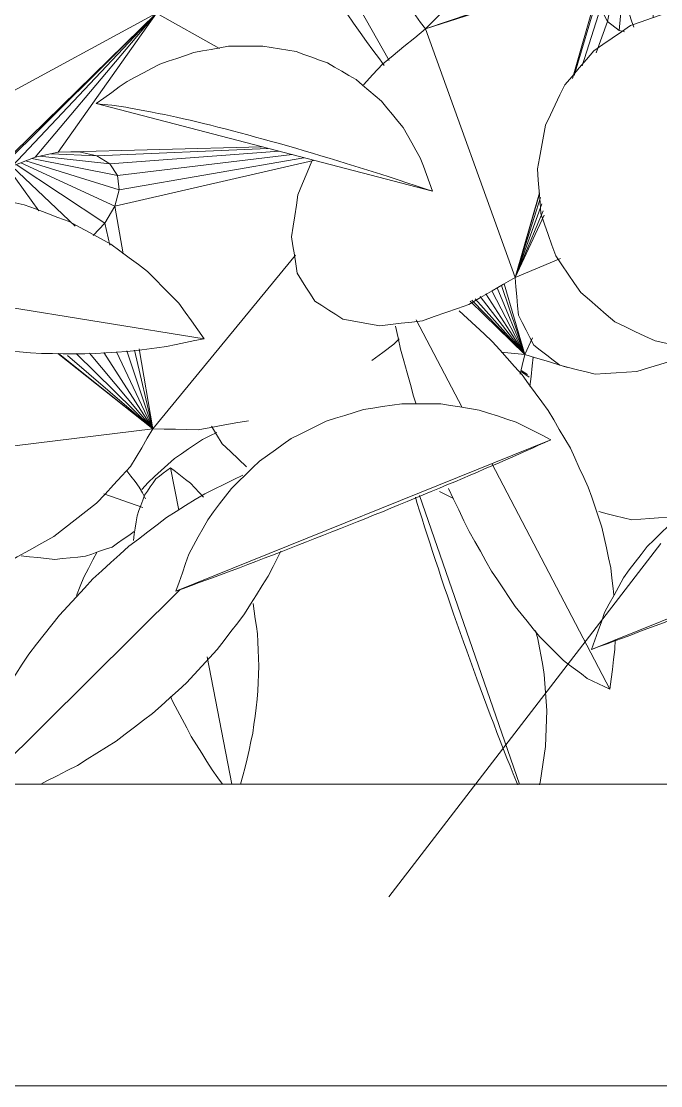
# Model space of a CAD drawing. Header units: metres. Extents: x -18.34 to -13.25, y -25.49 to -16.26.
# Drawn here: x -17.3098 to -17.2401, y -21.4012 to -21.2853 of the extents above; entities that cross this region are included whole.
import ezdxf

# ---------------------------------------------------------------- set-up
doc = ezdxf.new("R2010")
doc.units = ezdxf.units.M
for name, color, linetype, lineweight in [('Importações nas famílias', 7, 'Continuous', 5), ('Quadro estrutural', 7, 'Continuous', 5), ('Telhados', 7, 'Continuous', 5), ('Vegetação', 7, 'Continuous', 5)]:
    doc.layers.add(name, color=color, linetype=linetype, lineweight=lineweight)

# ---------------------------------------------------------------- blocks, each defined once
blk = doc.blocks.new('Planta_pergolado_12200 - plantas pergolado_skp_Component_12-V2897-Pavimento 02 - Executivo')
at = {"layer": 'Importações nas famílias', "color": 9}
for p, q in [((0.2874, -0.24049), (0.2865, -0.23585)), ((0.29316, -0.2703), (0.29048, -0.25643)), ((0.2865, -0.26076), (0.28676, -0.26136))]:
    blk.add_line(p, q, dxfattribs=at)
at = {"layer": 'Importações nas famílias', "color": 9, "flags": 128}
for points in [[(0.2865, -0.23585), (0.2861, -0.23615), (0.2857, -0.23646), (0.2853, -0.23676), (0.2849, -0.23707)], [(0.28866, -0.23755), (0.28812, -0.23712), (0.28758, -0.2367), (0.28704, -0.23627), (0.2865, -0.23585)], [(0.2849, -0.23707), (0.28459, -0.23751), (0.28428, -0.23795), (0.28397, -0.23839), (0.28367, -0.23883)], [(0.2901, -0.23907), (0.28962, -0.23856), (0.28914, -0.23805), (0.28866, -0.23755)], [(0.28367, -0.23883), (0.28346, -0.23939), (0.28325, -0.23995), (0.28305, -0.24052), (0.28284, -0.24108)], [(0.28284, -0.24108), (0.28274, -0.24175), (0.28264, -0.24242), (0.28254, -0.2431), (0.28244, -0.24377)], [(0.29597, -0.25396), (0.29585, -0.25313), (0.29573, -0.2523), (0.29562, -0.25146), (0.2955, -0.25063)], [(0.29612, -0.25745), (0.29608, -0.25658), (0.29604, -0.25571), (0.29601, -0.25483), (0.29597, -0.25396)], [(0.29594, -0.26106), (0.29599, -0.26016), (0.29603, -0.25926), (0.29607, -0.25836), (0.29612, -0.25745)], [(0.28676, -0.26136), (0.28726, -0.26231), (0.28776, -0.26325), (0.28826, -0.26419), (0.28875, -0.26513)], [(0.29545, -0.26475), (0.29557, -0.26383), (0.2957, -0.26291), (0.29582, -0.26199), (0.29594, -0.26106)], [(0.28875, -0.26513), (0.28932, -0.26604), (0.28989, -0.26695), (0.29046, -0.26786), (0.29103, -0.26877)], [(0.29464, -0.26848), (0.29485, -0.26755), (0.29505, -0.26662), (0.29525, -0.26568), (0.29545, -0.26475)], [(0.29103, -0.26877), (0.29165, -0.26963), (0.29214, -0.2703)], [(0.2941, -0.2703), (0.29437, -0.26941), (0.29464, -0.26848)]]:
    blk.add_lwpolyline(points, dxfattribs=at)
blk = doc.blocks.new('Planta_pergolado_12200 - plantas pergolado_skp_Component_12-V559-Pavimento 02 - Executivo')
at = {"layer": 'Importações nas famílias', "color": 9, "flags": 128}
blk.add_lwpolyline([(0.3158, 0.23843), (0.31675, 0.23891), (0.31734, 0.23922)], dxfattribs=at)
blk = doc.blocks.new('Planta_pergolado_12200 - plantas pergolado_skp_Component_17-V1952-Pavimento 02 - Executivo')
at = {"layer": 'Importações nas famílias', "color": 9}
for p, q in [((0.3251, 0.22354), (0.31915, 0.2177)), ((0.3251, 0.22354), (0.31933, 0.21762)), ((0.3251, 0.22354), (0.31968, 0.21745)), ((0.3251, 0.22354), (0.32021, 0.21721)), ((0.3251, 0.22354), (0.32084, 0.21691)), ((0.3251, 0.22354), (0.32151, 0.2166)), ((0.3251, 0.22354), (0.32209, 0.21627)), ((0.3251, 0.22354), (0.32251, 0.22326)), ((0.3251, 0.22354), (0.32255, 0.216)), ((0.32285, 0.21583), (0.3251, 0.22354)), ((0.3251, 0.22354), (0.32592, 0.2217)), ((0.28548, 0.18554), (0.28171, 0.18372)), ((0.28157, 0.18363), (0.28555, 0.18545)), ((0.29742, 0.17328), (0.28051, 0.18302)), ((0.31219, 0.16832), (0.31264, 0.16451)), ((0.31161, 0.1671), (0.31264, 0.16451)), ((0.31162, 0.16711), (0.31264, 0.16451)), ((0.31169, 0.16717), (0.31264, 0.16451)), ((0.31178, 0.16741), (0.31264, 0.16451)), ((0.31196, 0.16772), (0.31264, 0.16451)), ((0.31264, 0.16451), (0.31625, 0.16778)), ((0.31264, 0.16451), (0.31083, 0.16555)), ((0.30471, 0.15721), (0.30583, 0.15768))]:
    blk.add_line(p, q, dxfattribs=at)
at = {"layer": 'Importações nas famílias', "color": 9, "flags": 128}
for points in [[(0.29477, 0.23577), (0.29389, 0.23493), (0.29301, 0.23409), (0.29213, 0.23325)], [(0.29213, 0.23325), (0.29149, 0.23222), (0.29095, 0.23133)], [(0.3251, 0.22354), (0.32482, 0.22472), (0.32459, 0.22568)], [(0.32976, 0.22493), (0.32859, 0.22458), (0.32743, 0.22423), (0.32627, 0.22389), (0.3251, 0.22354)], [(0.28034, 0.18297), (0.27993, 0.18196), (0.27946, 0.18084), (0.279, 0.17971), (0.27853, 0.17859)], [(0.27853, 0.17859), (0.27838, 0.17738), (0.27822, 0.17618), (0.27806, 0.17497), (0.27791, 0.17376)], [(0.27791, 0.17376), (0.27806, 0.17256), (0.27822, 0.17135), (0.27838, 0.17015), (0.27854, 0.16894)], [(0.27854, 0.16894), (0.27901, 0.16782), (0.27947, 0.16669), (0.27994, 0.16557), (0.28041, 0.16445)], [(0.28041, 0.16445), (0.28115, 0.16348), (0.28189, 0.16252), (0.28263, 0.16156), (0.28337, 0.16059)], [(0.30968, 0.16065), (0.31042, 0.16161), (0.31116, 0.16258), (0.3119, 0.16355), (0.31264, 0.16451)], [(0.31264, 0.16451), (0.31352, 0.16345), (0.3144, 0.16238), (0.31528, 0.16131), (0.31617, 0.16024)], [(0.28337, 0.16059), (0.28433, 0.15986), (0.2853, 0.15912), (0.28626, 0.15838), (0.28722, 0.15764)], [(0.30583, 0.15768), (0.30679, 0.15842), (0.30776, 0.15916), (0.30872, 0.1599), (0.30968, 0.16065)], [(0.31617, 0.16024), (0.31732, 0.15948), (0.31847, 0.15871), (0.31963, 0.15794), (0.32078, 0.15718)], [(0.28722, 0.15764), (0.28835, 0.15718), (0.28909, 0.15687)], [(0.32078, 0.15718), (0.32211, 0.15678), (0.32343, 0.15638), (0.32476, 0.15598), (0.32608, 0.15558)], [(0.32608, 0.15558), (0.32747, 0.15558), (0.32885, 0.15559), (0.33024, 0.15559)]]:
    blk.add_lwpolyline(points, dxfattribs=at)
blk = doc.blocks.new('Planta_pergolado_12200 - plantas pergolado_skp_Component_16-V2899-Pavimento 02 - Executivo')
at = {"extrusion": (0, 0, -1), "zscale": -1, "rotation": 180}
for name in ['Planta_pergolado_12200 - plantas pergolado_skp_Component_17-V1952-Pavimento 02 - Executivo', 'Planta_pergolado_12200 - plantas pergolado_skp_Component_12-V559-Pavimento 02 - Executivo']:
    blk.add_blockref(name, (0, 0), dxfattribs=at)
blk.add_blockref('Planta_pergolado_12200 - plantas pergolado_skp_Component_12-V2897-Pavimento 02 - Executivo', (0, 0))
blk = doc.blocks.new('Planta_pergolado_12200 - plantas pergolado_skp_Component_12-V581-Pavimento 02 - Executivo')
at = {"layer": 'Importações nas famílias', "color": 9}
blk.add_line((0.28706, 0.24931), (0.32794, 0.2328), dxfattribs=at)
at = {"layer": 'Importações nas famílias', "color": 9, "flags": 128}
for points in [[(0.2885, 0.24527), (0.28814, 0.24628), (0.28778, 0.24729), (0.28742, 0.2483), (0.28706, 0.24931)], [(0.28706, 0.24931), (0.28791, 0.24899), (0.28876, 0.24868), (0.28961, 0.24837), (0.29046, 0.24806)], [(0.29046, 0.24806), (0.29134, 0.24773), (0.29222, 0.2474), (0.29311, 0.24707), (0.29399, 0.24674)], [(0.29399, 0.24674), (0.2949, 0.24639), (0.2958, 0.24605), (0.29671, 0.2457), (0.29762, 0.24536)], [(0.29054, 0.24151), (0.29003, 0.24245), (0.28952, 0.24339), (0.28901, 0.24433), (0.2885, 0.24527)], [(0.29762, 0.24536), (0.29854, 0.245), (0.29946, 0.24464), (0.30038, 0.24429), (0.3013, 0.24393)], [(0.3013, 0.24393), (0.30223, 0.24357), (0.30315, 0.2432), (0.30408, 0.24284), (0.305, 0.24247)], [(0.305, 0.24247), (0.30592, 0.24211), (0.30684, 0.24174), (0.30776, 0.24137), (0.30867, 0.241)], [(0.29312, 0.2381), (0.29247, 0.23895), (0.29183, 0.2398), (0.29118, 0.24065), (0.29054, 0.24151)], [(0.30867, 0.241), (0.30957, 0.24064), (0.31048, 0.24027), (0.31138, 0.2399), (0.31228, 0.23954)], [(0.31228, 0.23954), (0.31315, 0.23917), (0.31403, 0.23881), (0.3149, 0.23845), (0.31578, 0.23809)], [(0.29618, 0.23514), (0.29541, 0.23588), (0.29465, 0.23662), (0.29388, 0.23736), (0.29312, 0.2381)], [(0.31578, 0.23809), (0.31661, 0.23773), (0.31745, 0.23738), (0.31829, 0.23703), (0.31913, 0.23668)], [(0.31913, 0.23668), (0.31992, 0.23634), (0.32071, 0.23599), (0.3215, 0.23565), (0.3223, 0.23531)], [(0.3223, 0.23531), (0.32303, 0.23499), (0.32377, 0.23467), (0.32451, 0.23434), (0.32525, 0.23402)], [(0.29965, 0.23268), (0.29878, 0.23329), (0.29792, 0.23391), (0.29705, 0.23452), (0.29618, 0.23514)], [(0.32525, 0.23402), (0.32592, 0.23372), (0.3266, 0.23341), (0.32727, 0.23311), (0.32794, 0.2328)], [(0.30346, 0.23079), (0.30251, 0.23126), (0.30156, 0.23174), (0.3006, 0.23221), (0.29965, 0.23268)], [(0.32794, 0.2328), (0.327, 0.23232), (0.32605, 0.23184), (0.3251, 0.23136), (0.32415, 0.23088)], [(0.3075, 0.22951), (0.30649, 0.22983), (0.30548, 0.23015), (0.30447, 0.23047), (0.30346, 0.23079)], [(0.32415, 0.23088), (0.32314, 0.23055), (0.32213, 0.23022), (0.32113, 0.2299), (0.32012, 0.22957)], [(0.32012, 0.22957), (0.31907, 0.2294), (0.31802, 0.22923), (0.31698, 0.22906), (0.31593, 0.22889)], [(0.31169, 0.22888), (0.31064, 0.22903), (0.3096, 0.22919), (0.30855, 0.22935), (0.3075, 0.22951)], [(0.31593, 0.22889), (0.31487, 0.22889), (0.31381, 0.22888), (0.31275, 0.22888), (0.31169, 0.22888)]]:
    blk.add_lwpolyline(points, dxfattribs=at)
blk = doc.blocks.new('Planta_pergolado_12200 - plantas pergolado_skp_Component_12-V582-Pavimento 02 - Executivo')
at = {"layer": 'Importações nas famílias', "color": 9}
blk.add_line((0.2784, 0.1962), (0.31505, 0.20575), dxfattribs=at)
at = {"layer": 'Importações nas famílias', "color": 9, "flags": 128}
for points in [[(0.31128, 0.20449), (0.31222, 0.20481), (0.31316, 0.20512), (0.31411, 0.20543), (0.31505, 0.20575)], [(0.31505, 0.20575), (0.31471, 0.20484), (0.31438, 0.20393), (0.31404, 0.20302), (0.3137, 0.20211)], [(0.3075, 0.20329), (0.30845, 0.20359), (0.30939, 0.20389), (0.31033, 0.20419), (0.31128, 0.20449)], [(0.30377, 0.20214), (0.30471, 0.20242), (0.30564, 0.20271), (0.30657, 0.203), (0.3075, 0.20329)], [(0.30013, 0.20106), (0.30104, 0.20133), (0.30195, 0.2016), (0.30286, 0.20187), (0.30377, 0.20214)], [(0.3137, 0.20211), (0.31323, 0.20128), (0.31277, 0.20046), (0.3123, 0.19964), (0.31183, 0.19882)], [(0.2966, 0.20006), (0.29748, 0.20031), (0.29836, 0.20056), (0.29925, 0.20081), (0.30013, 0.20106)], [(0.29324, 0.19916), (0.29408, 0.19939), (0.29492, 0.19961), (0.29576, 0.19984), (0.2966, 0.20006)], [(0.28715, 0.19768), (0.28789, 0.19785), (0.28862, 0.19802), (0.28935, 0.19819), (0.29008, 0.19836)], [(0.29008, 0.19836), (0.29087, 0.19856), (0.29166, 0.19876), (0.29245, 0.19896), (0.29324, 0.19916)], [(0.31183, 0.19882), (0.31125, 0.1981), (0.31066, 0.19738), (0.31007, 0.19667), (0.30949, 0.19595)], [(0.28213, 0.19668), (0.28272, 0.19679), (0.28331, 0.1969), (0.28391, 0.19701), (0.2845, 0.19712)], [(0.2845, 0.19712), (0.28516, 0.19726), (0.28582, 0.1974), (0.28649, 0.19754), (0.28715, 0.19768)], [(0.2784, 0.1962), (0.27883, 0.19625), (0.27925, 0.19629), (0.27967, 0.19633), (0.2801, 0.19637)], [(0.28175, 0.19379), (0.28091, 0.19439), (0.28008, 0.195), (0.27924, 0.1956), (0.2784, 0.1962)], [(0.2801, 0.19637), (0.28061, 0.19645), (0.28112, 0.19653), (0.28162, 0.1966), (0.28213, 0.19668)], [(0.30949, 0.19595), (0.30879, 0.19536), (0.3081, 0.19477), (0.30741, 0.19418), (0.30671, 0.19358)], [(0.28532, 0.19191), (0.28443, 0.19238), (0.28354, 0.19285), (0.28264, 0.19332), (0.28175, 0.19379)], [(0.30671, 0.19358), (0.30593, 0.19313), (0.30515, 0.19267), (0.30437, 0.19222), (0.30358, 0.19177)], [(0.28904, 0.19063), (0.28811, 0.19095), (0.28718, 0.19127), (0.28625, 0.19159), (0.28532, 0.19191)], [(0.30358, 0.19177), (0.30273, 0.19146), (0.30188, 0.19115), (0.30102, 0.19085), (0.30017, 0.19054)], [(0.29281, 0.18996), (0.29187, 0.19013), (0.29092, 0.1903), (0.28998, 0.19046), (0.28904, 0.19063)], [(0.30017, 0.19054), (0.29926, 0.19039), (0.29836, 0.19024), (0.29745, 0.19008), (0.29655, 0.18993)], [(0.29655, 0.18993), (0.29561, 0.18994), (0.29468, 0.18995), (0.29375, 0.18996), (0.29281, 0.18996)]]:
    blk.add_lwpolyline(points, dxfattribs=at)
blk = doc.blocks.new('Planta_pergolado_12200 - plantas pergolado_skp_Component_12-V583-Pavimento 02 - Executivo')
at = {"layer": 'Importações nas famílias', "color": 9}
blk.add_line((0.33827, 0.17527), (0.33908, 0.18684), dxfattribs=at)
at = {"layer": 'Importações nas famílias', "color": 9, "flags": 128}
for points in [[(0.33627, 0.18578), (0.3365, 0.18648), (0.33673, 0.18717), (0.33696, 0.18786)], [(0.33557, 0.18324), (0.33575, 0.18388), (0.33592, 0.18451), (0.3361, 0.18515), (0.33627, 0.18578)], [(0.3351, 0.18096), (0.33522, 0.18153), (0.33534, 0.1821), (0.33546, 0.18267), (0.33557, 0.18324)], [(0.33486, 0.17896), (0.33492, 0.17946), (0.33498, 0.17996), (0.33504, 0.18046), (0.3351, 0.18096)], [(0.33484, 0.17727), (0.33485, 0.17769), (0.33485, 0.17811), (0.33485, 0.17854), (0.33486, 0.17896)], [(0.33506, 0.1759), (0.33501, 0.17624), (0.33495, 0.17658), (0.3349, 0.17693), (0.33484, 0.17727)], [(0.33551, 0.17487), (0.3354, 0.17512), (0.33529, 0.17538), (0.33518, 0.17564), (0.33506, 0.1759)], [(0.33619, 0.17419), (0.33602, 0.17436), (0.33585, 0.17453), (0.33568, 0.1747), (0.33551, 0.17487)]]:
    blk.add_lwpolyline(points, dxfattribs=at)
blk = doc.blocks.new('Planta_pergolado_12200 - plantas pergolado_skp_Component_17-V790-Pavimento 02 - Executivo')
at = {"layer": 'Importações nas famílias', "color": 9, "flags": 128}
for points in [[(0.58617, 0.06388), (0.58498, 0.06365), (0.58379, 0.06343), (0.58259, 0.06321), (0.5814, 0.06298)], [(0.5814, 0.06298), (0.5803, 0.06246), (0.57921, 0.06193), (0.57811, 0.0614), (0.57702, 0.06088)], [(0.57702, 0.06088), (0.57609, 0.06009), (0.57517, 0.05929), (0.57425, 0.0585), (0.57333, 0.05771)], [(0.57333, 0.05771), (0.57264, 0.05671), (0.57195, 0.0557), (0.57126, 0.0547), (0.57058, 0.0537)], [(0.57058, 0.0537), (0.57017, 0.05255), (0.56977, 0.0514), (0.56936, 0.05025), (0.56896, 0.04911)], [(0.56896, 0.04911), (0.56887, 0.04789), (0.56877, 0.04668), (0.56868, 0.04547), (0.56858, 0.04425)], [(0.56858, 0.04425), (0.56881, 0.04306), (0.56903, 0.04186), (0.56925, 0.04067), (0.56947, 0.03947)], [(0.56947, 0.03947), (0.57, 0.03837), (0.57052, 0.03728), (0.57104, 0.03618), (0.57157, 0.03508)], [(0.57157, 0.03508), (0.57236, 0.03416), (0.57315, 0.03324), (0.57394, 0.03231), (0.57473, 0.03139)], [(0.57473, 0.03139), (0.57573, 0.0307), (0.57673, 0.03002), (0.57773, 0.02933), (0.57873, 0.02864)], [(0.57873, 0.02864), (0.57988, 0.02824), (0.58102, 0.02783), (0.58217, 0.02743), (0.58331, 0.02703)]]:
    blk.add_lwpolyline(points, dxfattribs=at)
blk = doc.blocks.new('Planta_pergolado_12200 - plantas pergolado_skp_Component_16-V2914-Pavimento 02 - Executivo')
at = {"extrusion": (0, 0, -1), "zscale": -1, "rotation": 180}
for name, p in [('Planta_pergolado_12200 - plantas pergolado_skp_Component_17-V790-Pavimento 02 - Executivo', (0.24212, -0.15907)), ('Planta_pergolado_12200 - plantas pergolado_skp_Component_12-V583-Pavimento 02 - Executivo', (0, 0)), ('Planta_pergolado_12200 - plantas pergolado_skp_Component_12-V582-Pavimento 02 - Executivo', (0, 0)), ('Planta_pergolado_12200 - plantas pergolado_skp_Component_12-V581-Pavimento 02 - Executivo', (0, 0))]:
    blk.add_blockref(name, p, dxfattribs=at)
blk = doc.blocks.new('Planta_pergolado_12200 - plantas pergolado_skp_Component_12-V592-Pavimento 02 - Executivo')
at = {"layer": 'Importações nas famílias', "color": 9}
for p, q in [((0.33235, 0.25564), (0.34348, 0.25115)), ((0.34291, 0.25169), (0.34353, 0.25145)), ((0.35398, 0.24691), (0.36448, 0.24267)), ((0.36442, 0.24301), (0.36506, 0.24274))]:
    blk.add_line(p, q, dxfattribs=at)
at = {"layer": 'Importações nas famílias', "color": 9, "flags": 128}
for points in [[(0.33379, 0.25161), (0.33343, 0.25262), (0.33307, 0.25363), (0.33271, 0.25463), (0.33235, 0.25564)], [(0.33235, 0.25564), (0.3332, 0.25533), (0.33405, 0.25502), (0.3349, 0.25471), (0.33575, 0.2544)], [(0.33575, 0.2544), (0.33663, 0.25407), (0.33751, 0.25374), (0.3384, 0.25341), (0.33928, 0.25308)], [(0.33928, 0.25308), (0.34019, 0.25273), (0.34109, 0.25239), (0.342, 0.25204), (0.34291, 0.25169)], [(0.33583, 0.24784), (0.33532, 0.24878), (0.33481, 0.24973), (0.3343, 0.25067), (0.33379, 0.25161)], [(0.33841, 0.24444), (0.33776, 0.24529), (0.33712, 0.24614), (0.33647, 0.24699), (0.33583, 0.24784)], [(0.35412, 0.24728), (0.35486, 0.24697), (0.35577, 0.24661), (0.35667, 0.24624), (0.35757, 0.24587)], [(0.35757, 0.24587), (0.35844, 0.24551), (0.35932, 0.24515), (0.36019, 0.24479), (0.36107, 0.24443)], [(0.34147, 0.24147), (0.3407, 0.24222), (0.33994, 0.24296), (0.33917, 0.2437), (0.33841, 0.24444)], [(0.36107, 0.24443), (0.3619, 0.24407), (0.36274, 0.24372), (0.36358, 0.24337), (0.36442, 0.24301)], [(0.34494, 0.23902), (0.34407, 0.23963), (0.34321, 0.24025), (0.34234, 0.24086), (0.34147, 0.24147)], [(0.34875, 0.23713), (0.3478, 0.2376), (0.34684, 0.23807), (0.34589, 0.23855), (0.34494, 0.23902)], [(0.35279, 0.23585), (0.35178, 0.23617), (0.35077, 0.23649), (0.34976, 0.23681), (0.34875, 0.23713)]]:
    blk.add_lwpolyline(points, dxfattribs=at)
blk = doc.blocks.new('Planta_pergolado_12200 - plantas pergolado_skp_Component_16-V2919-Pavimento 02 - Executivo')
at = {"extrusion": (0, 0, -1), "zscale": -1, "rotation": 180}
blk.add_blockref('Planta_pergolado_12200 - plantas pergolado_skp_Component_12-V592-Pavimento 02 - Executivo', (0, 0), dxfattribs=at)
blk = doc.blocks.new('Planta_pergolado_12200 - plantas pergolado_skp_-V2955-Pavimento 02 - Executivo')
at = {"layer": 'Importações nas famílias', "color": 9}
blk.add_line((0.31026, -0.28257), (0.3399, -0.24409), dxfattribs=at)
for name in ['Planta_pergolado_12200 - plantas pergolado_skp_Component_16-V2899-Pavimento 02 - Executivo', 'Planta_pergolado_12200 - plantas pergolado_skp_Component_16-V2914-Pavimento 02 - Executivo', 'Planta_pergolado_12200 - plantas pergolado_skp_Component_16-V2919-Pavimento 02 - Executivo']:
    blk.add_blockref(name, (0, 0))
blk = doc.blocks.new('Planta_pergolado_12200 - plantas pergolado_skp_Component_12-V3107-Pavimento 02 - Executivo')
at = {"layer": 'Importações nas famílias', "color": 9}
for p, q in [((0.26616, -0.2703), (0.28754, -0.2491)), ((0.26393, -0.26945), (0.26368, -0.2703))]:
    blk.add_line(p, q, dxfattribs=at)
at = {"layer": 'Importações nas famílias', "color": 9, "flags": 128}
for points in [[(0.29436, -0.23667), (0.29333, -0.23718), (0.29229, -0.23768), (0.29126, -0.23818), (0.29022, -0.23868)], [(0.29022, -0.23868), (0.28918, -0.23933), (0.28814, -0.23998), (0.2871, -0.24063), (0.28606, -0.24128)], [(0.28606, -0.24128), (0.28503, -0.24206), (0.28401, -0.24284), (0.28299, -0.24362), (0.28196, -0.2444)], [(0.28196, -0.2444), (0.28098, -0.24529), (0.28, -0.24619), (0.27902, -0.24708), (0.27804, -0.24797)], [(0.29713, -0.24766), (0.29767, -0.2466), (0.29821, -0.24553), (0.29851, -0.24494)], [(0.27804, -0.24797), (0.27713, -0.24896), (0.27621, -0.24995), (0.27529, -0.25093), (0.27438, -0.25192)], [(0.29456, -0.25176), (0.2952, -0.25073), (0.29585, -0.24971), (0.29649, -0.24869), (0.29713, -0.24766)], [(0.27438, -0.25192), (0.27355, -0.25297), (0.27272, -0.25403), (0.27189, -0.25508), (0.27106, -0.25614)], [(0.29158, -0.25564), (0.29232, -0.25467), (0.29307, -0.2537), (0.29381, -0.25273), (0.29456, -0.25176)], [(0.27106, -0.25614), (0.27034, -0.25724), (0.26962, -0.25834), (0.2689, -0.25944), (0.26817, -0.26053)], [(0.28823, -0.25927), (0.28907, -0.25836), (0.2899, -0.25746), (0.29074, -0.25655), (0.29158, -0.25564)], [(0.28454, -0.26261), (0.28547, -0.26178), (0.28639, -0.26094), (0.28731, -0.26011), (0.28823, -0.25927)], [(0.26817, -0.26053), (0.26757, -0.26165), (0.26698, -0.26277), (0.26638, -0.26389), (0.26578, -0.26501)], [(0.28057, -0.26562), (0.28156, -0.26487), (0.28256, -0.26412), (0.28355, -0.26336), (0.28454, -0.26261)], [(0.26578, -0.26501), (0.26531, -0.26612), (0.26485, -0.26723), (0.26439, -0.26834), (0.26393, -0.26945)], [(0.27635, -0.26827), (0.2774, -0.2676), (0.27846, -0.26694), (0.27951, -0.26628), (0.28057, -0.26562)], [(0.27236, -0.2703), (0.27303, -0.26996), (0.27414, -0.26939), (0.27524, -0.26883), (0.27635, -0.26827)]]:
    blk.add_lwpolyline(points, dxfattribs=at)
blk = doc.blocks.new('Planta_pergolado_12200 - plantas pergolado_skp_Component_12-V914-Pavimento 02 - Executivo')
at = {"layer": 'Importações nas famílias', "color": 9}
blk.add_line((0.23524, 0.21295), (0.29016, 0.2218), dxfattribs=at)
at = {"layer": 'Importações nas famílias', "color": 9, "flags": 128}
for points in [[(0.26273, 0.22243), (0.26395, 0.22259), (0.26517, 0.22275), (0.26639, 0.22291), (0.26761, 0.22307)], [(0.26761, 0.22307), (0.26882, 0.22316), (0.27003, 0.22324), (0.27124, 0.22333), (0.27244, 0.22342)], [(0.27244, 0.22342), (0.27363, 0.22343), (0.27481, 0.22344), (0.27599, 0.22345), (0.27717, 0.22346)], [(0.27717, 0.22346), (0.27831, 0.2234), (0.27945, 0.22333), (0.28059, 0.22327), (0.28173, 0.22321)], [(0.28173, 0.22321), (0.28281, 0.22307), (0.2839, 0.22293), (0.28499, 0.22279), (0.28607, 0.22265)], [(0.28607, 0.22265), (0.28709, 0.22244), (0.28811, 0.22223), (0.28914, 0.22201), (0.29016, 0.2218)], [(0.253, 0.22028), (0.25421, 0.22058), (0.25542, 0.22089), (0.25663, 0.22119), (0.25784, 0.22149)], [(0.25784, 0.22149), (0.25906, 0.22173), (0.26028, 0.22196), (0.26151, 0.22219), (0.26273, 0.22243)], [(0.29016, 0.2218), (0.28947, 0.22084), (0.28879, 0.21987), (0.2881, 0.21891), (0.28741, 0.21794)], [(0.24827, 0.2188), (0.24946, 0.21917), (0.25064, 0.21954), (0.25182, 0.21991), (0.253, 0.22028)], [(0.2437, 0.21707), (0.24485, 0.21751), (0.24599, 0.21794), (0.24713, 0.21837), (0.24827, 0.2188)], [(0.28741, 0.21794), (0.28656, 0.21708), (0.2857, 0.21621), (0.28485, 0.21534), (0.28399, 0.21448)], [(0.23934, 0.21512), (0.24043, 0.21561), (0.24152, 0.2161), (0.24261, 0.21659), (0.2437, 0.21707)], [(0.23524, 0.21295), (0.23627, 0.21349), (0.23729, 0.21403), (0.23832, 0.21457), (0.23934, 0.21512)], [(0.28399, 0.21448), (0.28299, 0.21373), (0.28198, 0.21298), (0.28098, 0.21224), (0.27998, 0.21149)], [(0.23953, 0.21022), (0.23846, 0.2109), (0.23739, 0.21158), (0.23631, 0.21227), (0.23524, 0.21295)], [(0.27998, 0.21149), (0.27885, 0.21088), (0.27772, 0.21027), (0.27659, 0.20966), (0.27546, 0.20905)], [(0.24426, 0.20807), (0.24308, 0.20861), (0.2419, 0.20915), (0.24071, 0.20968), (0.23953, 0.21022)], [(0.27546, 0.20905), (0.27423, 0.20859), (0.273, 0.20813), (0.27178, 0.20767), (0.27055, 0.20721)], [(0.24933, 0.20655), (0.24807, 0.20693), (0.2468, 0.20731), (0.24553, 0.20769), (0.24426, 0.20807)], [(0.25462, 0.20569), (0.2533, 0.2059), (0.25198, 0.20612), (0.25066, 0.20633), (0.24933, 0.20655)], [(0.27055, 0.20721), (0.26925, 0.20692), (0.26795, 0.20662), (0.26665, 0.20632), (0.26536, 0.20603)], [(0.26001, 0.20551), (0.25866, 0.20556), (0.25732, 0.2056), (0.25597, 0.20564), (0.25462, 0.20569)], [(0.26536, 0.20603), (0.26402, 0.2059), (0.26268, 0.20577), (0.26134, 0.20564), (0.26001, 0.20551)]]:
    blk.add_lwpolyline(points, dxfattribs=at)
blk = doc.blocks.new('Planta_pergolado_12200 - plantas pergolado_skp_Component_12-V915-Pavimento 02 - Executivo')
at = {"layer": 'Importações nas famílias', "color": 9}
for p, q in [((0.33436, 0.25997), (0.32149, 0.23541)), ((0.33491, 0.25564), (0.33492, 0.25455)), ((0.31298, 0.22807), (0.31327, 0.22892)), ((0.31828, 0.22929), (0.31327, 0.21973))]:
    blk.add_line(p, q, dxfattribs=at)
at = {"layer": 'Importações nas famílias', "color": 9, "flags": 128}
for points in [[(0.3319, 0.25879), (0.33251, 0.25908), (0.33313, 0.25938), (0.33374, 0.25968), (0.33436, 0.25997)], [(0.33436, 0.25997), (0.33449, 0.25889), (0.33463, 0.25781), (0.33477, 0.25672), (0.33491, 0.25564)], [(0.32932, 0.25686), (0.32996, 0.25734), (0.33061, 0.25782), (0.33125, 0.2583), (0.3319, 0.25879)], [(0.32668, 0.25422), (0.32734, 0.25488), (0.328, 0.25554), (0.32866, 0.2562), (0.32932, 0.25686)], [(0.32405, 0.25095), (0.3247, 0.25176), (0.32536, 0.25258), (0.32602, 0.2534), (0.32668, 0.25422)], [(0.32147, 0.24711), (0.32212, 0.24807), (0.32276, 0.24903), (0.3234, 0.24999), (0.32405, 0.25095)], [(0.33478, 0.24973), (0.33471, 0.249), (0.33459, 0.24788), (0.33447, 0.24677)], [(0.31903, 0.24279), (0.31964, 0.24387), (0.32025, 0.24495), (0.32086, 0.24603), (0.32147, 0.24711)], [(0.33447, 0.24677), (0.33422, 0.24566), (0.33398, 0.24456), (0.33373, 0.24345), (0.33349, 0.24234)], [(0.31676, 0.23811), (0.31733, 0.23928), (0.31789, 0.24045), (0.31846, 0.24162), (0.31903, 0.24279)], [(0.33349, 0.24234), (0.33312, 0.24125), (0.33275, 0.24016), (0.33238, 0.23906), (0.33201, 0.23797)], [(0.33201, 0.23797), (0.33152, 0.23691), (0.33103, 0.23585), (0.33054, 0.23478), (0.33006, 0.23372)], [(0.33006, 0.23372), (0.32945, 0.2327), (0.32885, 0.23168), (0.32824, 0.23065), (0.32764, 0.22963)], [(0.32764, 0.22963), (0.32693, 0.22866), (0.32622, 0.22769), (0.32551, 0.22672), (0.3248, 0.22575)], [(0.31155, 0.22295), (0.31191, 0.22423), (0.31227, 0.22551), (0.31262, 0.22679), (0.31298, 0.22807)], [(0.3248, 0.22575), (0.32398, 0.22484), (0.32317, 0.22393), (0.32236, 0.22302), (0.32155, 0.22212)], [(0.31102, 0.22044), (0.31129, 0.22169), (0.31155, 0.22295)], [(0.32155, 0.22212), (0.32065, 0.22128), (0.31975, 0.22044), (0.31884, 0.21961), (0.31794, 0.21877)]]:
    blk.add_lwpolyline(points, dxfattribs=at)
blk = doc.blocks.new('Planta_pergolado_12200 - plantas pergolado_skp_Component_12-V916-Pavimento 02 - Executivo')
at = {"layer": 'Importações nas famílias', "color": 9}
blk.add_line((0.28568, 0.1479), (0.31031, 0.19152), dxfattribs=at)
at = {"layer": 'Importações nas famílias', "color": 9, "flags": 128}
for points in [[(0.30714, 0.18846), (0.30785, 0.18942), (0.30855, 0.19038), (0.30926, 0.19134), (0.30977, 0.19204)], [(0.30435, 0.18443), (0.30505, 0.18544), (0.30575, 0.18644), (0.30644, 0.18745), (0.30714, 0.18846)], [(0.30163, 0.18028), (0.30231, 0.18131), (0.30299, 0.18235), (0.30367, 0.18339), (0.30435, 0.18443)], [(0.29901, 0.17603), (0.29967, 0.17709), (0.30032, 0.17815), (0.30098, 0.17921), (0.30163, 0.18028)], [(0.29652, 0.17175), (0.29714, 0.17282), (0.29776, 0.17389), (0.29839, 0.17496), (0.29901, 0.17603)], [(0.29418, 0.16748), (0.29477, 0.16855), (0.29535, 0.16962), (0.29593, 0.17069), (0.29652, 0.17175)], [(0.31367, 0.1722), (0.31329, 0.17092), (0.3129, 0.16964)], [(0.3129, 0.16964), (0.31234, 0.16843), (0.31177, 0.16723), (0.31121, 0.16602), (0.31064, 0.16482)], [(0.29203, 0.16327), (0.29257, 0.16432), (0.2931, 0.16538), (0.29364, 0.16643), (0.29418, 0.16748)], [(0.31064, 0.16482), (0.3099, 0.16372), (0.30917, 0.16262), (0.30843, 0.16152), (0.3077, 0.16042)], [(0.29008, 0.15916), (0.29057, 0.16019), (0.29105, 0.16122), (0.29154, 0.16224), (0.29203, 0.16327)], [(0.3077, 0.16042), (0.30681, 0.15945), (0.30592, 0.15848), (0.30503, 0.15751), (0.30414, 0.15655)], [(0.28836, 0.1552), (0.28879, 0.15619), (0.28922, 0.15718), (0.28965, 0.15817), (0.29008, 0.15916)], [(0.30414, 0.15655), (0.30312, 0.15573), (0.3021, 0.15492), (0.30108, 0.1541), (0.30007, 0.15329)], [(0.28689, 0.15143), (0.28725, 0.15238), (0.28762, 0.15332), (0.28799, 0.15426), (0.28836, 0.1552)], [(0.30007, 0.15329), (0.29894, 0.15265), (0.29781, 0.15201), (0.29668, 0.15137), (0.29556, 0.15073)], [(0.28568, 0.1479), (0.28598, 0.14879), (0.28628, 0.14967), (0.28658, 0.15055), (0.28689, 0.15143)], [(0.29556, 0.15073), (0.29435, 0.15027), (0.29314, 0.14982), (0.29193, 0.14937), (0.29072, 0.14892)], [(0.29072, 0.14892), (0.28946, 0.14866), (0.2882, 0.14841), (0.28694, 0.14816), (0.28568, 0.1479)]]:
    blk.add_lwpolyline(points, dxfattribs=at)
blk = doc.blocks.new('Planta_pergolado_12200 - plantas pergolado_skp_Component_17-V3108-Pavimento 02 - Executivo')
at = {"layer": 'Importações nas famílias', "color": 9}
for p, q in [((0.34715, -0.1549), (0.31428, -0.18807)), ((0.31428, -0.18807), (0.33382, -0.1814)), ((0.33362, -0.18184), (0.31428, -0.18807)), ((0.33533, -0.1811), (0.33409, -0.18726)), ((0.33027, -0.19347), (0.3335, -0.18225)), ((0.33048, -0.19315), (0.33318, -0.18394)), ((0.33582, -0.18342), (0.33537, -0.18825)), ((0.33334, -0.18579), (0.33134, -0.19209)), ((0.33409, -0.18726), (0.33334, -0.18579)), ((0.33409, -0.18726), (0.33286, -0.19066)), ((0.33537, -0.18825), (0.33409, -0.18726)), ((0.31428, -0.18807), (0.32405, -0.21514)), ((0.33597, -0.1884), (0.33537, -0.18825)), ((0.32405, -0.21514), (0.32669, -0.20593)), ((0.32405, -0.21514), (0.32671, -0.20603)), ((0.3268, -0.20644), (0.32405, -0.21514)), ((0.32694, -0.2071), (0.32405, -0.21514)), ((0.3271, -0.20788), (0.32405, -0.21514)), ((0.3272, -0.20834), (0.32405, -0.21514)), ((0.32897, -0.21306), (0.32405, -0.21514))]:
    blk.add_line(p, q, dxfattribs=at)
at = {"layer": 'Importações nas famílias', "color": 9, "flags": 128}
for points in [[(0.31428, -0.18807), (0.31374, -0.18736), (0.31321, -0.18664), (0.31267, -0.18593), (0.31213, -0.18522)], [(0.30957, -0.19191), (0.31074, -0.19095), (0.31192, -0.18999), (0.3131, -0.18903), (0.31428, -0.18807)], [(0.30753, -0.19416), (0.30855, -0.19303), (0.30957, -0.19191)], [(0.30038, -0.20613), (0.30088, -0.20491), (0.30138, -0.20369), (0.30188, -0.20248)], [(0.29968, -0.2107), (0.29985, -0.20956), (0.30003, -0.20842), (0.30021, -0.20727), (0.30038, -0.20613)], [(0.3003, -0.21465), (0.30014, -0.21366), (0.29999, -0.21267), (0.29983, -0.21169), (0.29968, -0.2107)], [(0.3022, -0.21771), (0.30173, -0.21694), (0.30125, -0.21618), (0.30077, -0.21541), (0.3003, -0.21465)], [(0.32405, -0.21514), (0.32278, -0.21587), (0.32152, -0.2166), (0.32026, -0.21733), (0.319, -0.21806)], [(0.3244, -0.21924), (0.32431, -0.21821), (0.32422, -0.21719), (0.32413, -0.21617), (0.32405, -0.21514)], [(0.30527, -0.21967), (0.3045, -0.21918), (0.30374, -0.21869), (0.30297, -0.2182), (0.3022, -0.21771)], [(0.319, -0.21806), (0.31774, -0.2185), (0.31648, -0.21895), (0.31522, -0.2194), (0.31396, -0.21985)], [(0.30928, -0.2204), (0.30827, -0.22022), (0.30727, -0.22003), (0.30627, -0.21985), (0.30527, -0.21967)], [(0.31396, -0.21985), (0.31279, -0.21999), (0.31162, -0.22012), (0.31045, -0.22026), (0.30928, -0.2204)], [(0.32606, -0.22249), (0.32564, -0.22168), (0.32523, -0.22086), (0.32481, -0.22005), (0.3244, -0.21924)], [(0.3289, -0.22469), (0.32819, -0.22414), (0.32748, -0.22359), (0.32677, -0.22304), (0.32606, -0.22249)], [(0.33274, -0.22567), (0.33178, -0.22542), (0.33082, -0.22518), (0.32986, -0.22493), (0.3289, -0.22469)], [(0.34231, -0.22382), (0.34106, -0.22421), (0.33981, -0.2246), (0.33856, -0.22499), (0.33731, -0.22538)], [(0.33731, -0.22538), (0.33617, -0.22545), (0.33503, -0.22552), (0.33389, -0.2256), (0.33274, -0.22567)]]:
    blk.add_lwpolyline(points, dxfattribs=at)
blk = doc.blocks.new('Planta_pergolado_12200 - plantas pergolado_skp_Component_16-V3109-Pavimento 02 - Executivo')
for name in ['Planta_pergolado_12200 - plantas pergolado_skp_Component_17-V3108-Pavimento 02 - Executivo', 'Planta_pergolado_12200 - plantas pergolado_skp_Component_12-V3107-Pavimento 02 - Executivo']:
    blk.add_blockref(name, (0, 0))
at = {"extrusion": (0, 0, -1), "zscale": -1, "rotation": 180}
for name in ['Planta_pergolado_12200 - plantas pergolado_skp_Component_12-V916-Pavimento 02 - Executivo', 'Planta_pergolado_12200 - plantas pergolado_skp_Component_12-V914-Pavimento 02 - Executivo', 'Planta_pergolado_12200 - plantas pergolado_skp_Component_12-V915-Pavimento 02 - Executivo']:
    blk.add_blockref(name, (0, 0), dxfattribs=at)
blk = doc.blocks.new('Planta_pergolado_12200 - plantas pergolado_skp_-V3127-Pavimento 02 - Executivo')
blk.add_blockref('Planta_pergolado_12200 - plantas pergolado_skp_Component_16-V3109-Pavimento 02 - Executivo', (0, 0))
blk = doc.blocks.new('Planta_pergolado_12200 - plantas pergolado_skp_-V3128-Pavimento 02 - Executivo')
blk.add_blockref('Planta_pergolado_12200 - plantas pergolado_skp_-V3127-Pavimento 02 - Executivo', (0, 0))
blk = doc.blocks.new('Planta_pergolado_12200 - plantas pergolado_skp_-V3129-Pavimento 02 - Executivo')
for name in ['Planta_pergolado_12200 - plantas pergolado_skp_-V3128-Pavimento 02 - Executivo', 'Planta_pergolado_12200 - plantas pergolado_skp_-V2955-Pavimento 02 - Executivo']:
    blk.add_blockref(name, (0, 0))
blk = doc.blocks.new('Planta_pergolado_12200 - plantas pergolado_skp_Component_12-V1220-Pavimento 02 - Executivo')
at = {"layer": 'Importações nas famílias', "color": 9}
blk.add_line((0.28404, 0.23746), (0.28337, 0.23823), dxfattribs=at)
at = {"layer": 'Importações nas famílias', "color": 9, "flags": 128}
for points in [[(0.27704, 0.24776), (0.27664, 0.24876), (0.27624, 0.24976)], [(0.27849, 0.24503), (0.27804, 0.24588), (0.27754, 0.24682), (0.27704, 0.24776)], [(0.28693, 0.23486), (0.2862, 0.23551), (0.28548, 0.23616), (0.28476, 0.23681), (0.28404, 0.23746)], [(0.28999, 0.23277), (0.28922, 0.23329), (0.28846, 0.23381), (0.28769, 0.23433), (0.28693, 0.23486)], [(0.29154, 0.23202), (0.29078, 0.23239), (0.28999, 0.23277)]]:
    blk.add_lwpolyline(points, dxfattribs=at)
blk = doc.blocks.new('Planta_pergolado_12200 - plantas pergolado_skp_Component_12-V3295-Pavimento 02 - Executivo')
at = {"layer": 'Importações nas famílias', "color": 9}
for p, q in [((0.32453, -0.2703), (0.3136, -0.23889)), ((0.32652, -0.25448), (0.32626, -0.25359)), ((0.32671, -0.2704), (0.32678, -0.27014))]:
    blk.add_line(p, q, dxfattribs=at)
at = {"layer": 'Importações nas famílias', "color": 9, "flags": 128}
for points in [[(0.31318, -0.23907), (0.31338, -0.23975), (0.31362, -0.24054)], [(0.31362, -0.24054), (0.3139, -0.24142), (0.31418, -0.24229), (0.31446, -0.24317), (0.31473, -0.24405)], [(0.31473, -0.24405), (0.31505, -0.24499), (0.31536, -0.24594), (0.31567, -0.24688), (0.31598, -0.24783)], [(0.31598, -0.24783), (0.31632, -0.24881), (0.31666, -0.2498), (0.317, -0.25079), (0.31733, -0.25178)], [(0.31733, -0.25178), (0.31769, -0.25279), (0.31805, -0.2538), (0.3184, -0.2548), (0.31876, -0.25581)], [(0.32721, -0.25836), (0.32704, -0.25739), (0.32687, -0.25642), (0.32669, -0.25545), (0.32652, -0.25448)], [(0.31876, -0.25581), (0.31913, -0.25682), (0.31949, -0.25782), (0.31986, -0.25883), (0.32023, -0.25984)], [(0.32748, -0.26229), (0.32741, -0.2613), (0.32735, -0.26032), (0.32728, -0.25934), (0.32721, -0.25836)], [(0.32023, -0.25984), (0.3206, -0.26082), (0.32096, -0.26179), (0.32133, -0.26277), (0.3217, -0.26375)], [(0.32734, -0.26623), (0.32737, -0.26524), (0.32741, -0.26426), (0.32745, -0.26327), (0.32748, -0.26229)], [(0.3217, -0.26375), (0.32206, -0.26468), (0.32242, -0.26561), (0.32278, -0.26654), (0.32315, -0.26747)], [(0.32678, -0.27014), (0.32692, -0.26916), (0.32706, -0.26818), (0.3272, -0.26721), (0.32734, -0.26623)], [(0.32315, -0.26747), (0.32349, -0.26833), (0.32384, -0.26919), (0.32418, -0.27005), (0.32432, -0.2704)]]:
    blk.add_lwpolyline(points, dxfattribs=at)
blk = doc.blocks.new('Planta_pergolado_12200 - plantas pergolado_skp_Component_12-V3296-Pavimento 02 - Executivo')
at = {"layer": 'Importações nas famílias', "color": 9}
for p, q in [((0.32539, -0.22571), (0.32469, -0.22526)), ((0.32473, -0.22541), (0.32558, -0.226)), ((0.3504, -0.23627), (0.34994, -0.23555))]:
    blk.add_line(p, q, dxfattribs=at)
blk = doc.blocks.new('Planta_pergolado_12200 - plantas pergolado_skp_Component_17-V3297-Pavimento 02 - Executivo')
at = {"layer": 'Importações nas famílias', "color": 9}
for p, q in [((0.32483, -0.2226), (0.32424, -0.22269)), ((0.34894, -0.2242), (0.34209, -0.22367))]:
    blk.add_line(p, q, dxfattribs=at)
at = {"layer": 'Importações nas famílias', "color": 9, "flags": 128}
for points in [[(0.32565, -0.22699), (0.32577, -0.22593), (0.32589, -0.22476), (0.326, -0.22381)], [(0.35122, -0.23353), (0.35044, -0.23441), (0.34967, -0.2353), (0.34889, -0.23618), (0.34812, -0.23707)], [(0.34812, -0.23707), (0.34722, -0.23773), (0.34631, -0.23838)], [(0.33676, -0.24154), (0.33585, -0.24131), (0.33495, -0.24108), (0.33405, -0.24086), (0.33314, -0.24063)], [(0.34321, -0.24021), (0.34257, -0.24046), (0.3416, -0.24084), (0.34063, -0.24122)], [(0.34063, -0.24122), (0.33967, -0.2413), (0.3387, -0.24138), (0.33773, -0.24146), (0.33676, -0.24154)]]:
    blk.add_lwpolyline(points, dxfattribs=at)
blk = doc.blocks.new('Planta_pergolado_12200 - plantas pergolado_skp_Component_16-V3298-Pavimento 02 - Executivo')
for name in ['Planta_pergolado_12200 - plantas pergolado_skp_Component_17-V3297-Pavimento 02 - Executivo', 'Planta_pergolado_12200 - plantas pergolado_skp_Component_12-V3296-Pavimento 02 - Executivo', 'Planta_pergolado_12200 - plantas pergolado_skp_Component_12-V3295-Pavimento 02 - Executivo']:
    blk.add_blockref(name, (0, 0))
at = {"extrusion": (0, 0, -1), "zscale": -1.000000000000001, "rotation": 180}
blk.add_blockref('Planta_pergolado_12200 - plantas pergolado_skp_Component_12-V1220-Pavimento 02 - Executivo', (0, 0), dxfattribs=at)
blk = doc.blocks.new('Planta_pergolado_12200 - plantas pergolado_skp_Component_12-V1262-Pavimento 02 - Executivo')
at = {"layer": 'Importações nas famílias', "color": 9}
blk.add_line((0.28347, 0.24017), (0.27922, 0.23869), dxfattribs=at)
at = {"layer": 'Importações nas famílias', "color": 9, "flags": 128}
for points in [[(0.27022, 0.24546), (0.27114, 0.24555), (0.27205, 0.24564), (0.27297, 0.24573), (0.27388, 0.24583)], [(0.27388, 0.24583), (0.27471, 0.24574), (0.27554, 0.24566), (0.27638, 0.24558), (0.27721, 0.2455)], [(0.27721, 0.2455), (0.27793, 0.24525), (0.27866, 0.24499), (0.27939, 0.24474), (0.28012, 0.24449)], [(0.28012, 0.24449), (0.28072, 0.24407), (0.28133, 0.24365), (0.28194, 0.24323), (0.28254, 0.24281)], [(0.28377, 0.23923), (0.28343, 0.23859), (0.28309, 0.23796)], [(0.28309, 0.23796), (0.28264, 0.23736), (0.28218, 0.23677), (0.28172, 0.23618)]]:
    blk.add_lwpolyline(points, dxfattribs=at)
blk = doc.blocks.new('Planta_pergolado_12200 - plantas pergolado_skp_Component_17-V3325-Pavimento 02 - Executivo')
at = {"layer": 'Importações nas famílias', "color": 9}
for p, q in [((0.28495, -0.18634), (0.2454, -0.20783)), ((0.26476, -0.2061), (0.28495, -0.18634)), ((0.26683, -0.20435), (0.28495, -0.18634)), ((0.26923, -0.203), (0.28495, -0.18634)), ((0.27176, -0.20203), (0.28495, -0.18634)), ((0.27426, -0.2015), (0.28495, -0.18634)), ((0.28495, -0.18634), (0.29182, -0.19021)), ((0.27176, -0.20203), (0.27426, -0.2015)), ((0.2735, -0.20166), (0.27846, -0.20187)), ((0.29642, -0.20089), (0.27426, -0.2015)), ((0.27654, -0.20144), (0.27426, -0.2015)), ((0.27846, -0.20187), (0.27654, -0.20144)), ((0.27846, -0.20187), (0.29711, -0.20108)), ((0.29832, -0.20139), (0.27989, -0.20275)), ((0.26923, -0.203), (0.27176, -0.20203)), ((0.26966, -0.20284), (0.27933, -0.20922)), ((0.27017, -0.20264), (0.28043, -0.20737)), ((0.28091, -0.20559), (0.27074, -0.20242)), ((0.27139, -0.20218), (0.28072, -0.20402)), ((0.27227, -0.20192), (0.27989, -0.20275)), ((0.27989, -0.20275), (0.27846, -0.20187)), ((0.28072, -0.20402), (0.27989, -0.20275)), ((0.28043, -0.20737), (0.30207, -0.20238)), ((0.29973, -0.20176), (0.28072, -0.20402)), ((0.28091, -0.20559), (0.30103, -0.2021)), ((0.27213, -0.20787), (0.26881, -0.20324)), ((0.26923, -0.20305), (0.27609, -0.20953)), ((0.28087, -0.20528), (0.28072, -0.20402)), ((0.28091, -0.20559), (0.28043, -0.20737)), ((0.28087, -0.20528), (0.28091, -0.20559)), ((0.28043, -0.20737), (0.27933, -0.20922)), ((0.28043, -0.20737), (0.28132, -0.21256)), ((0.27933, -0.20922), (0.27807, -0.21058)), ((0.27989, -0.21163), (0.27933, -0.20922)), ((0.28457, -0.23161), (0.30011, -0.2127)), ((0.31141, -0.22182), (0.31082, -0.22241)), ((0.28457, -0.23161), (0.27422, -0.2234)), ((0.28457, -0.23161), (0.27429, -0.2234)), ((0.28457, -0.23161), (0.27528, -0.22364)), ((0.28457, -0.23161), (0.27621, -0.22341)), ((0.28457, -0.23161), (0.27767, -0.22337)), ((0.28457, -0.23161), (0.27921, -0.22332)), ((0.28457, -0.23161), (0.28059, -0.22323)), ((0.28457, -0.23161), (0.28173, -0.22313)), ((0.28457, -0.23161), (0.28257, -0.22305)), ((0.28309, -0.22292), (0.28457, -0.23161)), ((0.28457, -0.23161), (0.24363, -0.23665))]:
    blk.add_line(p, q, dxfattribs=at)
at = {"layer": 'Importações nas famílias', "color": 9, "flags": 128}
for points in [[(0.31082, -0.22241), (0.30962, -0.22329), (0.30841, -0.22417)], [(0.28457, -0.23161), (0.28396, -0.23264), (0.28335, -0.23367), (0.28274, -0.23469), (0.28212, -0.23572)], [(0.28951, -0.23171), (0.28827, -0.23168), (0.28704, -0.23166), (0.28581, -0.23164), (0.28457, -0.23161)], [(0.29497, -0.23073), (0.29361, -0.23098), (0.29224, -0.23122), (0.29087, -0.23146), (0.28951, -0.23171)], [(0.28212, -0.23572), (0.2812, -0.23672), (0.28028, -0.23772), (0.27936, -0.23872), (0.27844, -0.23971)], [(0.27844, -0.23971), (0.27728, -0.24062), (0.27612, -0.24152), (0.27495, -0.24243), (0.27379, -0.24333)], [(0.27379, -0.24333), (0.27246, -0.24408), (0.27113, -0.24482), (0.2698, -0.24557), (0.26847, -0.24632)]]:
    blk.add_lwpolyline(points, dxfattribs=at)
blk = doc.blocks.new('Planta_pergolado_12200 - plantas pergolado_skp_Component_16-V3326-Pavimento 02 - Executivo')
blk.add_blockref('Planta_pergolado_12200 - plantas pergolado_skp_Component_17-V3325-Pavimento 02 - Executivo', (0, 0))
at = {"extrusion": (0, 0, -1), "zscale": -1, "rotation": 180}
blk.add_blockref('Planta_pergolado_12200 - plantas pergolado_skp_Component_12-V1262-Pavimento 02 - Executivo', (0, 0), dxfattribs=at)
blk = doc.blocks.new('Planta_pergolado_12200 - plantas pergolado_skp_-V3327-Pavimento 02 - Executivo')
blk.add_blockref('Planta_pergolado_12200 - plantas pergolado_skp_Component_16-V3326-Pavimento 02 - Executivo', (0, 0))
blk = doc.blocks.new('Planta_pergolado_12200 - plantas pergolado_skp_-V3328-Pavimento 02 - Executivo')
for name in ['Planta_pergolado_12200 - plantas pergolado_skp_-V3327-Pavimento 02 - Executivo', 'Planta_pergolado_12200 - plantas pergolado_skp_Component_16-V3298-Pavimento 02 - Executivo']:
    blk.add_blockref(name, (0, 0))
blk = doc.blocks.new('Planta_pergolado_12200 - plantas pergolado_skp_-V3374-Pavimento 02 - Executivo')
blk.add_blockref('Planta_pergolado_12200 - plantas pergolado_skp_-V3328-Pavimento 02 - Executivo', (0, 0))
blk = doc.blocks.new('Planta_pergolado_12200 - Planta_pergolado_12200-3075656-Pavimento 02 - Executivo')
for name in ['Planta_pergolado_12200 - plantas pergolado_skp_-V3374-Pavimento 02 - Executivo', 'Planta_pergolado_12200 - plantas pergolado_skp_-V3129-Pavimento 02 - Executivo']:
    blk.add_blockref(name, (0, 0))
blk = doc.blocks.new('Tram - Tram-V4295-Pavimento 02 - Executivo')
at = {"layer": 'Quadro estrutural'}
blk.add_line((0, 0.05), (0.98092, 0.05), dxfattribs=at)

msp = doc.modelspace()

# ---------------------------------------------------------------- linework, layer by layer
at = {"layer": 'Telhados'}
msp.add_line((-18.235, -21.40124), (-14.115, -21.40124), dxfattribs=at)

# ---------------------------------------------------------------- block references
at = {"layer": 'Quadro estrutural'}
msp.add_blockref('Tram - Tram-V4295-Pavimento 02 - Executivo', (-18.21, -21.41839), dxfattribs=at)
at = {"layer": 'Vegetação', "color": 9}
msp.add_blockref('Planta_pergolado_12200 - Planta_pergolado_12200-3075656-Pavimento 02 - Executivo', (-17.58, -21.09809), dxfattribs=at)

doc.saveas('drawing.dxf')
